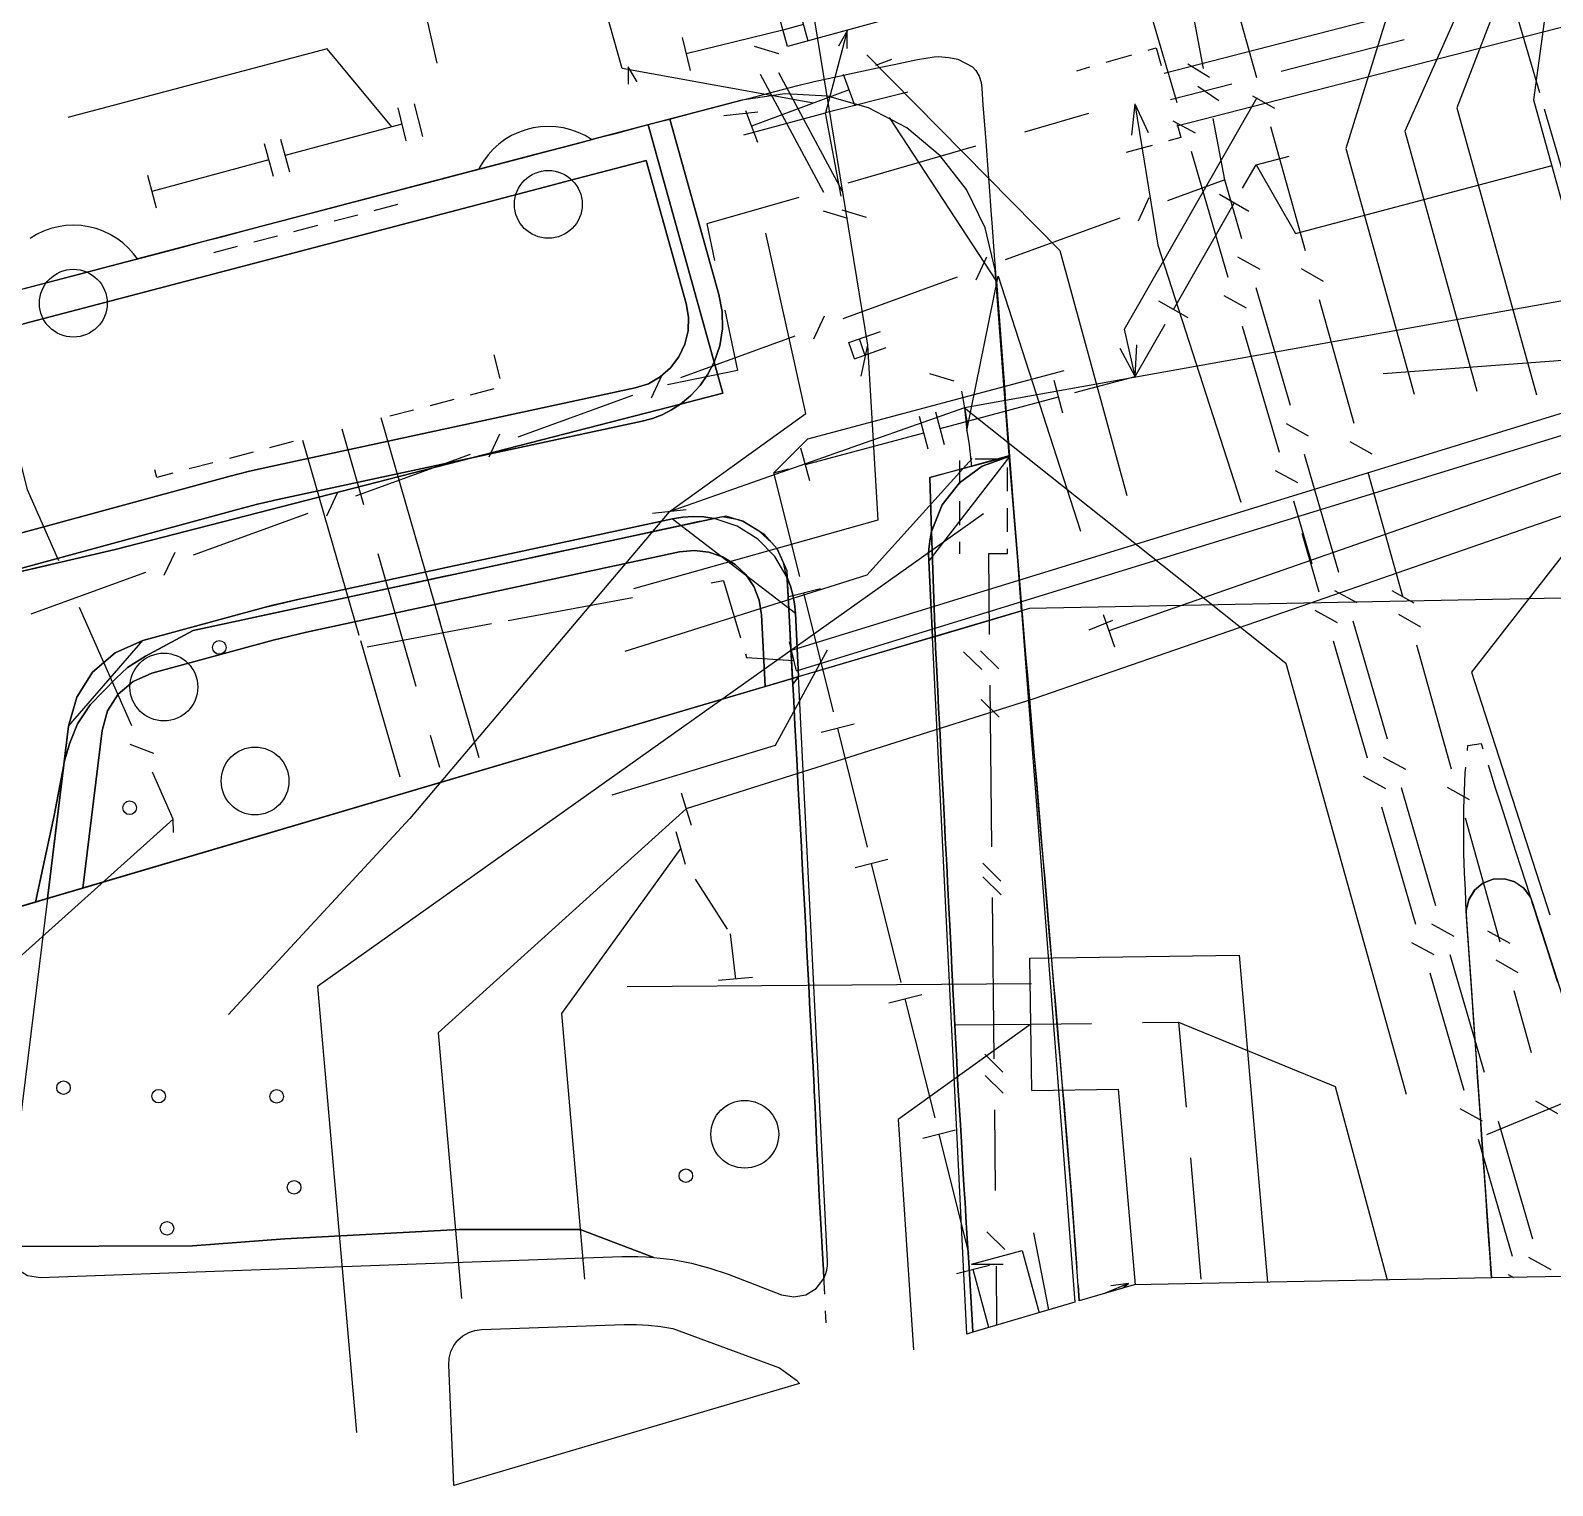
# Model space of a CAD drawing. Header units: metres. Extents: x 16996 to 17837, y 14166 to 14459.
# Drawn here: x 17339.97 to 17384.86, y 14249.77 to 14292.68 of the extents above; entities that cross this region are included whole.
import ezdxf

# ---------------------------------------------------------------- set-up
doc = ezdxf.new("R2010")
doc.units = ezdxf.units.M
for name, color, linetype in [('BOUNDARY', 7, 'Continuous'), ('CURB', 7, 'Continuous'), ('ELECTR_CABLE', 7, 'Continuous'), ('ELECTR_CABLE_COMM', 7, 'Continuous'), ('GAS', 7, 'Continuous'), ('GRASS', 7, 'Continuous'), ('HEAT', 7, 'Continuous'), ('OVERHEAD_POWER_LINE', 7, 'Continuous'), ('ROAD', 7, 'Continuous'), ('SEWER', 7, 'Continuous'), ('SIDEWALK_PATH', 7, 'Continuous'), ('TREE', 3, 'Continuous')]:
    doc.layers.add(name, color=color, linetype=linetype)

# ---------------------------------------------------------------- blocks, each defined once
blk = doc.blocks.new('СИРЕНЬ_ОБЫКНОВЕННАЯ')
blk.add_circle((0, 0), 0.2)
blk = doc.blocks.new('СПИРЕЯ_БУМАЛЬДА')
blk.add_circle((0, 0), 0.2)
blk = doc.blocks.new('СПИРЕЯ_ALBA')
blk.add_circle((0, 0), 0.2)
blk = doc.blocks.new('ВЕЙНИК_КАРЛ_ФЕСТЕР')
blk.add_circle((0, 0), 0.2)
blk = doc.blocks.new('ХОСТА_BARBARA_ANN')
blk.add_circle((0, 0), 0.2)

msp = doc.modelspace()

# ---------------------------------------------------------------- linework, layer by layer
at = {"layer": 'BOUNDARY'}
msp.add_lwpolyline([(17399.273, 14276.208), (17369.437, 14275.633), (17333.927, 14265.148)], dxfattribs=at)
at = {"layer": 'CURB'}
for points in [[(17339.797, 14285.068), (17340.478, 14285.247), (17340.961, 14285.374), (17341.642, 14285.553), (17342.126, 14285.68), (17342.807, 14285.858), (17343.29, 14285.985), (17343.971, 14286.164), (17344.455, 14286.291), (17345.135, 14286.47), (17345.619, 14286.597), (17346.3, 14286.776), (17346.783, 14286.903), (17347.464, 14287.081), (17347.948, 14287.208), (17348.629, 14287.387), (17349.112, 14287.514), (17349.793, 14287.693), (17350.277, 14287.82), (17350.957, 14287.998), (17351.441, 14288.125), (17352.122, 14288.304), (17352.605, 14288.431), (17353.286, 14288.61), (17353.77, 14288.737), (17354.451, 14288.916), (17354.934, 14289.043), (17355.608, 14289.22), (17355.615, 14289.221), (17356.099, 14289.348), (17356.779, 14289.527), (17357.263, 14289.654), (17357.944, 14289.833), (17358.427, 14289.96), (17358.831, 14290.066), (17359.108, 14290.138), (17359.592, 14290.265), (17360.273, 14290.444), (17360.756, 14290.571), (17361.437, 14290.75), (17361.921, 14290.877), (17362.601, 14291.055), (17363.086, 14291.178), (17363.774, 14291.325), (17364.264, 14291.429), (17364.952, 14291.575), (17365.441, 14291.679), (17366.13, 14291.825), (17366.623, 14291.899), (17366.737, 14291.906), (17367.05, 14291.884), (17367.32, 14291.83), (17367.755, 14291.603), (17367.854, 14291.494), (17367.951, 14291.329), (17368.011, 14291.147), (17368.024, 14290.973), (17368.061, 14290.475), (17368.114, 14289.773), (17368.151, 14289.274), (17368.203, 14288.572), (17368.24, 14288.074), (17368.293, 14287.372), (17368.33, 14286.873), (17368.382, 14286.171), (17368.419, 14285.673), (17368.472, 14284.971), (17368.509, 14284.472), (17368.561, 14283.77), (17368.599, 14283.272), (17368.651, 14282.57)], [(17365.296, 14290.116), (17368.459, 14285.276), (17368.716, 14281.917), (17368.688, 14282.071), (17368.74, 14281.369), (17368.778, 14280.871), (17368.83, 14280.169), (17368.853, 14280.12), (17366.461, 14277.033), (17366.572, 14274.788)], [(17368.872, 14279.67), (17368.931, 14278.969), (17368.973, 14278.471), (17368.983, 14278.351), (17369.031, 14277.769), (17369.071, 14277.271), (17369.128, 14276.569), (17369.169, 14276.071), (17369.21, 14275.569), (17369.227, 14275.37), (17369.269, 14274.871), (17369.329, 14274.17), (17369.371, 14273.672), (17369.431, 14272.971), (17369.473, 14272.472), (17369.533, 14271.771), (17369.575, 14271.273), (17369.635, 14270.571), (17369.677, 14270.073), (17369.737, 14269.372), (17369.779, 14268.874), (17369.839, 14268.172), (17369.881, 14267.674), (17369.941, 14266.973), (17369.983, 14266.475), (17370.043, 14265.773), (17370.085, 14265.275), (17370.145, 14264.574), (17370.187, 14264.076), (17370.247, 14263.374), (17370.289, 14262.876), (17370.349, 14262.175), (17370.391, 14261.677), (17370.451, 14260.975), (17370.493, 14260.477), (17370.553, 14259.776), (17370.595, 14259.278), (17370.613, 14259.068), (17370.616, 14259.03), (17370.655, 14258.576), (17370.692, 14258.078), (17370.742, 14257.376), (17370.778, 14256.877), (17370.828, 14256.175)], [(17340.471, 14267.08), (17341.095, 14272.158), (17343.287, 14274.687), (17346.867, 14275.659), (17347.897, 14275.91), (17358.905, 14278.28), (17362.532, 14275.495), (17362.625, 14273.622), (17362.452, 14273.4), (17362.437, 14273.697), (17362.415, 14274.1), (17362.389, 14274.599), (17362.352, 14275.299), (17362.326, 14275.798), (17362.289, 14276.489), (17362.289, 14276.498), (17362.176, 14276.976), (17361.988, 14277.394), (17361.827, 14277.575), (17361.464, 14277.912), (17360.975, 14278.205), (17360.85, 14278.245), (17360.371, 14278.34), (17359.768, 14278.21), (17359.687, 14278.193), (17359.198, 14278.087), (17358.513, 14277.94), (17358.024, 14277.835), (17357.339, 14277.687), (17356.85, 14277.582), (17356.165, 14277.435), (17355.677, 14277.329), (17354.992, 14277.182), (17354.503, 14277.077), (17353.818, 14276.929), (17353.329, 14276.824), (17352.644, 14276.676), (17352.156, 14276.571), (17351.471, 14276.424), (17350.982, 14276.318), (17350.297, 14276.171), (17349.808, 14276.066), (17349.123, 14275.918), (17348.634, 14275.813), (17347.95, 14275.666), (17347.461, 14275.56), (17346.776, 14275.413), (17346.287, 14275.308), (17345.602, 14275.16)], [(17333.653, 14275.328), (17334.373, 14275.495), (17334.86, 14275.607), (17335.581, 14275.774), (17336.068, 14275.887), (17336.788, 14276.054), (17337.275, 14276.167), (17337.996, 14276.334), (17338.483, 14276.447), (17339.203, 14276.614), (17339.69, 14276.727), (17340.41, 14276.894), (17340.897, 14277.007), (17341.618, 14277.174)], [(17345.113, 14275.055), (17344.771, 14274.981)], [(17363.393, 14255.416), (17363.354, 14256.115), (17363.326, 14256.615), (17363.286, 14257.314), (17363.258, 14257.813), (17363.241, 14258.12), (17363.222, 14258.513), (17363.199, 14259.012), (17363.165, 14259.712), (17363.142, 14260.212), (17363.109, 14260.912), (17363.085, 14261.411), (17363.081, 14261.503), (17363.049, 14262.111), (17363.022, 14262.61), (17362.985, 14263.31), (17362.959, 14263.809), (17362.922, 14264.508), (17362.896, 14265.008), (17362.859, 14265.707), (17362.832, 14266.207), (17362.795, 14266.906), (17362.769, 14267.406), (17362.732, 14268.105), (17362.706, 14268.605), (17362.669, 14269.304), (17362.642, 14269.804), (17362.605, 14270.503), (17362.579, 14271.002), (17362.542, 14271.702), (17362.516, 14272.201), (17362.479, 14272.901)], [(17382.347, 14271.448), (17382.361, 14271.592), (17382.75, 14271.655), (17382.801, 14271.495)], [(17383.055, 14255.892), (17383.037, 14256.154), (17383.014, 14256.498), (17382.979, 14256.997), (17382.931, 14257.702), (17382.897, 14258.201), (17382.848, 14258.906), (17382.814, 14259.405), (17382.766, 14260.11), (17382.732, 14260.608), (17382.683, 14261.313), (17382.649, 14261.812), (17382.601, 14262.517), (17382.566, 14263.016), (17382.518, 14263.721), (17382.484, 14264.22), (17382.436, 14264.925), (17382.401, 14265.424), (17382.353, 14266.128), (17382.319, 14266.627), (17382.314, 14266.696), (17382.286, 14267.333), (17382.264, 14267.833), (17382.239, 14268.403), (17382.239, 14268.539), (17382.239, 14269.039), (17382.239, 14269.745), (17382.239, 14269.745), (17382.26, 14270.245), (17382.283, 14270.786), (17382.299, 14270.95)], [(17382.954, 14271.019), (17383.17, 14270.346), (17383.322, 14269.87), (17383.538, 14269.197), (17383.69, 14268.721), (17383.906, 14268.048), (17384.059, 14267.572), (17384.274, 14266.899), (17384.427, 14266.423), (17384.643, 14265.75), (17384.795, 14265.274), (17385.011, 14264.601)], [(17370.863, 14255.676), (17370.897, 14255.211)], [(17363.441, 14254.567), (17363.421, 14254.917)]]:
    msp.add_lwpolyline(points, dxfattribs=at)
at = {"layer": 'ELECTR_CABLE'}
for points in [[(17363.062, 14290.533), (17357.425, 14291.554), (17355.707, 14297.619)], [(17383.445, 14294.373), (17384.475, 14290.846)], [(17363.936, 14291.392), (17364.286, 14290.456)], [(17364.111, 14290.924), (17361.236, 14289.852)], [(17360.423, 14290.167), (17361.417, 14290.279)], [(17361.061, 14290.32), (17361.411, 14289.384)], [(17384.615, 14290.366), (17385.645, 14286.838)], [(17358.809, 14278.487), (17362.836, 14281.382), (17361.659, 14286.704)], [(17389.567, 14283.711), (17391.134, 14285.776), (17367.513, 14281.547)], [(17396.88, 14282.817), (17394.024, 14281.673), (17389.854, 14280.003), (17385.908, 14278.632), (17381.23, 14277.006), (17377.435, 14275.694), (17373.196, 14274.228), (17369.565, 14272.972), (17366.242, 14271.92), (17359.307, 14269.723)], [(17362.412, 14274.405), (17390.325, 14282.993)], [(17362.56, 14273.797), (17390.509, 14282.397)], [(17367.425, 14282.039), (17367.601, 14281.055)], [(17367.513, 14281.547), (17358.809, 14278.487)], [(17389.729, 14281.237), (17371.775, 14274.978)], [(17358.809, 14278.487), (17351.158, 14269.441), (17345.814, 14263.661)], [(17359.306, 14278.545), (17358.312, 14278.429)], [(17360.049, 14276.39), (17360.4, 14276.455), (17360.404, 14276.443)], [(17360.404, 14276.443), (17360.912, 14274.768)], [(17354.056, 14275.277), (17357.724, 14275.958)], [(17371.61, 14275.45), (17371.94, 14274.506)], [(17349.897, 14274.504), (17353.565, 14275.186)], [(17371.195, 14275.004), (17371.889, 14275.286)], [(17362.412, 14274.405), (17362.352, 14274.648)], [(17363.464, 14274.402), (17361.931, 14271.588), (17357.117, 14270.122)], [(17361.057, 14274.29), (17361.089, 14274.186), (17362.486, 14274.101)], [(17362.56, 14273.797), (17362.412, 14274.405)], [(17359.156, 14270.2), (17359.458, 14269.246)], [(17359.307, 14269.723), (17351.996, 14263.122), (17352.678, 14255.287)], [(17359.291, 14268.08), (17359.017, 14269.042)], [(17359.154, 14268.561), (17355.629, 14263.69), (17356.31, 14255.854)], [(17359.57, 14267.65), (17360.519, 14266.179)], [(17360.61, 14266.038), (17360.763, 14264.705)], [(17361.261, 14264.751), (17360.265, 14264.659)]]:
    msp.add_lwpolyline(points, dxfattribs=at)
at = {"layer": 'ELECTR_CABLE_COMM'}
for points in [[(17374.568, 14291.552), (17373.882, 14295.171)], [(17376.138, 14291.28), (17375.297, 14294.267), (17375.153, 14294.944)], [(17372.69, 14294.272), (17373.778, 14290.556)], [(17361.316, 14292.212), (17362.033, 14291.995)], [(17374.1, 14291.69), (17374.739, 14291.298)], [(17361.49, 14291.39), (17363.354, 14287.909)], [(17362.029, 14291.442), (17363.904, 14287.941)], [(17375.018, 14290.604), (17374.398, 14291.026)], [(17376.669, 14290.375), (17376.015, 14290.741)], [(17373.659, 14290.016), (17374.317, 14289.656)], [(17375.191, 14288.269), (17374.848, 14290.079)], [(17377.574, 14286.183), (17376.545, 14289.836)], [(17374.199, 14289.116), (17375.286, 14285.401)], [(17375.191, 14288.269), (17373.502, 14287.655)], [(17375.697, 14286.531), (17375.191, 14288.269)], [(17372.955, 14287.738), (17372.638, 14287.059)], [(17363.349, 14287.357), (17364.067, 14287.14)], [(17363.9, 14287.388), (17364.617, 14287.171)], [(17372.092, 14287.142), (17368.713, 14285.913)], [(17368.167, 14285.996), (17367.85, 14285.317)], [(17376.235, 14285.63), (17375.578, 14285.991)], [(17367.304, 14285.4), (17363.925, 14284.171)], [(17367.58, 14280.878), (17368.511, 14285.435), (17370.939, 14277.91)], [(17378.104, 14285.278), (17377.45, 14285.644)], [(17375.168, 14284.861), (17375.826, 14284.501)], [(17377.127, 14281.614), (17376.116, 14285.09)], [(17379.009, 14281.086), (17377.981, 14284.739)], [(17363.379, 14284.255), (17363.062, 14283.575)], [(17375.708, 14283.961), (17376.795, 14280.245)], [(17362.515, 14283.659), (17359.137, 14282.43)], [(17358.59, 14282.513), (17358.273, 14281.834)], [(17366.484, 14282.564), (17367.201, 14282.347)], [(17357.727, 14281.917), (17354.348, 14280.688)], [(17367.513, 14281.547), (17367.58, 14280.878), (17367.657, 14280.461), (17367.722, 14279.811)], [(17367.513, 14281.547), (17376.996, 14274.015), (17380.538, 14261.305)], [(17389.729, 14281.237), (17371.775, 14274.978)], [(17377.665, 14280.713), (17377.008, 14281.074)], [(17340.812, 14277.033), (17339.883, 14279.133), (17339.525, 14280.609)], [(17353.802, 14280.771), (17353.485, 14280.092)], [(17379.54, 14280.181), (17378.886, 14280.548)], [(17352.939, 14280.175), (17349.56, 14278.946)], [(17367.746, 14280.051), (17364.632, 14276.611), (17357.503, 14274.362)], [(17367.376, 14279.294), (17367.376, 14279.994)], [(17367.826, 14280.044), (17368.526, 14280.044)], [(17378.558, 14276.697), (17377.546, 14280.174)], [(17368.776, 14279.794), (17368.776, 14279.094)], [(17376.677, 14279.706), (17377.335, 14279.346)], [(17380.445, 14275.99), (17379.416, 14279.642)], [(17349.014, 14279.03), (17348.697, 14278.35)], [(17367.376, 14278.094), (17367.376, 14278.794)], [(17368.776, 14278.594), (17368.776, 14277.894)], [(17377.217, 14278.806), (17377.76, 14276.948)], [(17348.15, 14278.434), (17344.772, 14277.205)], [(17368.081, 14278.423), (17348.438, 14264.488), (17349.582, 14251.336)], [(17377.464, 14277.851), (17377.968, 14276.122)], [(17344.225, 14277.288), (17343.908, 14276.609)], [(17367.376, 14277.244), (17367.376, 14277.594)], [(17368.223, 14277.247), (17368.248, 14274.867)], [(17368.776, 14277.394), (17368.776, 14277.244), (17368.226, 14277.244)], [(17343.362, 14276.692), (17339.983, 14275.463)], [(17379.096, 14275.796), (17378.439, 14276.157)], [(17380.777, 14275.789), (17380.123, 14276.155)], [(17342.961, 14272.172), (17341.418, 14275.661)], [(17371.61, 14275.45), (17371.94, 14274.506)], [(17377.849, 14275.582), (17378.506, 14275.222)], [(17380.975, 14275.084), (17380.321, 14275.451)], [(17379.988, 14271.78), (17378.977, 14275.257)], [(17378.387, 14274.682), (17379.394, 14271.223)], [(17381.88, 14270.893), (17380.852, 14274.546)], [(17367.488, 14274.353), (17368.024, 14273.829)], [(17367.988, 14274.379), (17368.524, 14273.854)], [(17368.264, 14273.367), (17368.314, 14268.607)], [(17368.003, 14272.948), (17368.539, 14272.424)], [(17343.614, 14271.351), (17342.915, 14271.622)], [(17380.526, 14270.88), (17379.869, 14271.24)], [(17344.189, 14269.022), (17344.177, 14269.424), (17343.568, 14270.801)], [(17379.275, 14270.683), (17379.932, 14270.323)], [(17381.419, 14266.863), (17380.407, 14270.34)], [(17382.411, 14269.988), (17381.757, 14270.354)], [(17379.813, 14269.783), (17380.819, 14266.324)], [(17344.177, 14269.424), (17337.506, 14263.429), (17339.271, 14256.166)], [(17383.316, 14265.796), (17382.287, 14269.449)], [(17368.055, 14268.119), (17368.59, 14267.595)], [(17368.059, 14267.716), (17368.594, 14267.192)], [(17368.33, 14267.107), (17368.381, 14262.347)], [(17381.957, 14265.963), (17381.3, 14266.324)], [(17383.603, 14265.753), (17382.95, 14266.119)], [(17380.701, 14265.785), (17381.358, 14265.424)], [(17382.849, 14261.946), (17381.838, 14265.423)], [(17383.846, 14264.891), (17383.192, 14265.257)], [(17381.239, 14264.884), (17382.245, 14261.426)], [(17384.237, 14262.526), (17383.723, 14264.352)], [(17368.114, 14262.484), (17368.65, 14261.959)], [(17368.121, 14261.859), (17368.656, 14261.335)], [(17385.017, 14260.734), (17384.363, 14261.101)], [(17368.397, 14260.847), (17368.422, 14258.467)], [(17382.126, 14260.886), (17382.783, 14260.525)], [(17384.28, 14257.029), (17383.268, 14260.506)], [(17382.665, 14259.985), (17383.671, 14256.527)], [(17368.17, 14257.251), (17368.705, 14256.727)], [(17368.445, 14256.239), (17368.464, 14254.492)], [(17384.818, 14256.129), (17384.161, 14256.49)], [(17383.552, 14255.987), (17383.703, 14255.904)]]:
    msp.add_lwpolyline(points, dxfattribs=at)
at = {"layer": 'GAS'}
for points in [[(17384.57, 14298.86), (17380.503, 14289.712), (17382.629, 14282.044)], [(17381.348, 14298.452), (17381.612, 14297.488), (17362.292, 14292.208), (17362.028, 14293.172), (17381.348, 14298.452)], [(17385.115, 14298.365), (17382.039, 14290.395), (17384.385, 14281.933)], [(17381.48, 14297.97), (17378.762, 14289.2), (17380.772, 14281.948)], [(17385.27, 14297.76), (17384.292, 14290.634), (17386.407, 14283.007)], [(17362.634, 14293.338), (17362.897, 14292.373)], [(17362.766, 14292.855), (17362.16, 14292.69), (17359.306, 14291.985)], [(17350.63, 14289.84), (17348.721, 14292.137), (17341.07, 14290.111)], [(17359.186, 14292.47), (17359.426, 14291.499)], [(17372.551, 14282.478), (17372.237, 14283.869), (17376.142, 14290.704)], [(17350.804, 14290.398), (17351.044, 14289.427)], [(17351.29, 14290.518), (17351.53, 14289.547)], [(17350.924, 14289.913), (17350.63, 14289.84), (17347.478, 14288.99)], [(17346.865, 14289.343), (17347.126, 14288.377)], [(17347.348, 14289.473), (17347.609, 14288.507)], [(17375.718, 14288.023), (17376.115, 14288.717), (17377.089, 14288.975)], [(17346.996, 14288.86), (17343.551, 14287.931)], [(17376.115, 14288.717), (17377.276, 14286.692), (17384.844, 14288.696)], [(17343.421, 14288.414), (17343.682, 14287.449)], [(17373.678, 14284.451), (17375.47, 14287.589)], [(17375.905, 14287.341), (17375.036, 14287.837)], [(17374.112, 14284.203), (17373.244, 14284.699)], [(17370.772, 14282.003), (17372.551, 14282.478), (17373.43, 14284.017)], [(17372.551, 14282.478), (17372.109, 14283.301)], [(17372.551, 14282.478), (17372.597, 14283.411)], [(17361.895, 14279.634), (17362.895, 14280.634), (17370.452, 14282.651)], [(17370.417, 14281.391), (17370.16, 14282.358)], [(17366.797, 14280.943), (17370.289, 14281.875)], [(17366.443, 14280.33), (17366.185, 14281.297)], [(17366.926, 14280.459), (17366.668, 14281.426)], [(17362.823, 14279.882), (17366.314, 14280.814)], [(17362.952, 14279.398), (17362.694, 14280.365)], [(17362.659, 14276.575), (17361.895, 14279.634), (17362.34, 14279.753)], [(17363.265, 14276.211), (17362.295, 14275.969)], [(17363.656, 14272.584), (17362.78, 14276.09)], [(17364.262, 14272.22), (17363.292, 14271.978)], [(17364.653, 14268.593), (17363.777, 14272.099)], [(17365.259, 14268.23), (17364.289, 14267.987)], [(17365.65, 14264.603), (17364.774, 14268.108)], [(17366.256, 14264.239), (17365.286, 14263.996)], [(17366.647, 14260.612), (17365.771, 14264.118)], [(17367.253, 14260.248), (17366.283, 14260.006)], [(17367.644, 14256.621), (17366.768, 14260.127)], [(17367.725, 14256.296), (17369.22, 14256.702), (17369.72, 14254.863)], [(17368.251, 14256.257), (17367.28, 14256.015)], [(17367.725, 14256.296), (17368.66, 14256.291)], [(17368.234, 14254.425), (17367.769, 14256.137)]]:
    msp.add_lwpolyline(points, dxfattribs=at)
at = {"layer": 'GRASS'}
for points in [[(17337.354, 14276.186), (17346.08, 14278.555), (17346.375, 14278.632), (17346.671, 14278.707), (17346.968, 14278.777), (17347.266, 14278.843), (17352.988, 14280.075), (17359.136, 14281.655), (17359.447, 14281.913), (17359.72, 14282.208), (17359.951, 14282.538), (17360.136, 14282.896), (17358.184, 14289.896), (17355.615, 14289.221), (17354.88, 14289.028), (17339.51, 14284.993)], [(17337.547, 14283.444), (17355.134, 14288.061), (17355.869, 14288.254), (17358.133, 14288.848), (17359.31, 14284.627), (17359.379, 14284.224), (17359.365, 14283.819), (17359.27, 14283.426), (17359.095, 14283.056), (17358.849, 14282.729), (17358.545, 14282.462), (17358.193, 14282.261), (17357.804, 14282.135), (17347.055, 14279.82), (17346.744, 14279.751), (17346.435, 14279.678), (17346.126, 14279.601), (17345.818, 14279.52), (17331.649, 14275.673)], [(17331.649, 14275.673), (17345.818, 14279.52), (17346.126, 14279.601), (17346.435, 14279.678), (17346.744, 14279.751), (17347.055, 14279.82), (17357.804, 14282.135), (17358.193, 14282.261), (17358.545, 14282.462), (17358.849, 14282.729), (17359.095, 14283.056), (17359.27, 14283.426), (17359.365, 14283.819), (17359.379, 14284.224), (17359.31, 14284.627), (17358.133, 14288.848), (17355.869, 14288.254), (17355.134, 14288.061), (17339.764, 14284.026)], [(17339.233, 14256.817), (17344.754, 14256.84), (17347.468, 14257.039), (17352.612, 14257.323), (17356.186, 14257.319), (17358.356, 14256.495), (17358.915, 14256.429), (17359.467, 14256.323), (17360.01, 14256.179), (17360.542, 14255.997), (17362.122, 14255.395), (17362.484, 14255.329), (17362.836, 14255.395), (17363.141, 14255.58), (17363.367, 14255.872), (17363.354, 14256.115), (17363.326, 14256.615), (17363.286, 14257.314), (17363.258, 14257.813), (17363.241, 14258.12), (17363.222, 14258.513), (17363.199, 14259.012), (17363.165, 14259.712), (17363.142, 14260.212), (17363.109, 14260.912), (17363.085, 14261.411), (17363.081, 14261.503), (17363.049, 14262.111), (17363.022, 14262.61), (17362.985, 14263.31), (17362.959, 14263.809), (17362.922, 14264.508), (17362.896, 14265.008), (17362.859, 14265.707), (17362.832, 14266.207), (17362.795, 14266.906), (17362.769, 14267.406), (17362.732, 14268.105), (17362.706, 14268.605), (17362.669, 14269.304), (17362.642, 14269.804), (17362.605, 14270.503), (17362.579, 14271.002), (17362.542, 14271.702), (17362.516, 14272.201), (17362.479, 14272.901), (17362.452, 14273.4), (17362.443, 14273.568), (17340.471, 14267.08), (17339.237, 14257.027)], [(17387.773, 14255.983), (17383.062, 14255.892), (17382.324, 14266.547), (17382.313, 14266.725), (17382.386, 14267.047), (17382.555, 14267.321), (17382.801, 14267.528), (17383.109, 14267.647), (17383.439, 14267.659), (17383.748, 14267.567), (17384.011, 14267.382), (17384.205, 14267.115), (17384.259, 14266.946), (17384.412, 14266.47), (17384.629, 14265.794), (17384.781, 14265.318), (17384.998, 14264.642)]]:
    msp.add_lwpolyline(points, dxfattribs=at)
for points in [[(17360.273, 14284.896), (17358.831, 14290.066), (17358.184, 14289.896), (17360.136, 14282.896), (17360.299, 14283.382), (17360.376, 14283.884), (17360.368, 14284.393)], [(17359.136, 14281.655), (17352.988, 14280.075), (17358.015, 14281.157), (17358.313, 14281.238), (17358.601, 14281.348), (17358.876, 14281.488)], [(17368.834, 14280.116), (17368.041, 14279.826), (17367.372, 14279.337), (17366.862, 14278.685), (17366.546, 14277.902), (17366.646, 14274.809), (17369.201, 14275.564), (17369.089, 14277.035)], [(17341.517, 14267.389), (17342.088, 14272.036), (17342.247, 14272.61), (17342.561, 14273.102), (17343.003, 14273.482), (17343.549, 14273.722), (17347.129, 14274.694), (17347.372, 14274.759), (17347.616, 14274.82), (17347.862, 14274.878), (17348.107, 14274.932), (17359.115, 14277.302), (17359.548, 14277.347), (17359.975, 14277.298), (17360.382, 14277.16), (17360.754, 14276.934), (17361.068, 14276.633), (17361.308, 14276.276), (17361.465, 14275.875), (17361.534, 14275.446), (17361.638, 14273.331), (17362.443, 14273.568), (17362.286, 14276.546), (17361.919, 14277.17), (17361.421, 14277.681), (17360.816, 14278.06), (17360.129, 14278.288), (17344.771, 14274.981), (17343.361, 14274.222), (17342.828, 14273.887), (17342.496, 14273.577), (17341.732, 14272.788), (17341.354, 14272.232), (17341.121, 14271.642), (17340.97, 14271.096), (17340.956, 14271.024), (17340.471, 14267.08)], [(17342.828, 14273.887), (17343.361, 14274.222), (17344.771, 14274.981), (17360.129, 14278.288), (17359.824, 14278.333), (17359.517, 14278.347), (17359.209, 14278.329), (17358.905, 14278.28), (17347.897, 14275.91), (17347.638, 14275.852), (17347.38, 14275.792), (17347.123, 14275.727), (17346.867, 14275.659), (17343.287, 14274.687), (17342.469, 14274.328), (17341.805, 14273.757), (17341.335, 14273.019), (17341.095, 14272.158), (17340.956, 14271.024), (17340.97, 14271.096), (17341.121, 14271.642), (17341.354, 14272.232), (17341.732, 14272.788), (17342.496, 14273.577)], [(17366.546, 14277.902), (17366.501, 14277.688), (17366.472, 14277.471), (17366.459, 14277.252), (17366.461, 14277.033), (17366.572, 14274.788), (17366.646, 14274.809)], [(17361.638, 14273.331), (17361.534, 14275.446), (17361.465, 14275.875), (17361.308, 14276.276), (17361.068, 14276.633), (17360.754, 14276.934), (17360.382, 14277.16), (17359.975, 14277.298), (17359.548, 14277.347), (17359.115, 14277.302), (17348.107, 14274.932), (17347.862, 14274.878), (17347.616, 14274.82), (17347.372, 14274.759), (17347.129, 14274.694), (17343.549, 14273.722), (17343.003, 14273.482), (17342.561, 14273.102), (17342.247, 14272.61), (17342.088, 14272.036), (17341.517, 14267.389)], [(17362.532, 14275.495), (17362.507, 14275.765), (17362.457, 14276.032), (17362.383, 14276.292), (17362.286, 14276.546), (17362.443, 14273.568), (17362.625, 14273.622)], [(17367.753, 14254.489), (17367.722, 14254.988), (17367.67, 14255.843), (17367.64, 14256.342), (17367.588, 14257.197), (17367.558, 14257.696), (17367.532, 14258.123), (17367.525, 14258.237), (17367.501, 14258.626), (17367.471, 14259.125), (17367.424, 14259.904), (17367.393, 14260.403), (17367.323, 14261.566), (17367.277, 14262.461), (17367.252, 14262.961), (17367.212, 14263.74), (17367.186, 14264.239), (17367.146, 14265.019), (17367.121, 14265.518), (17367.081, 14266.298), (17367.055, 14266.797), (17367.016, 14267.577), (17366.99, 14268.076), (17366.95, 14268.856), (17366.925, 14269.355), (17366.885, 14270.134), (17366.859, 14270.634), (17366.82, 14271.413), (17366.794, 14271.913), (17366.754, 14272.692), (17366.729, 14273.191), (17366.689, 14273.971), (17366.663, 14274.47), (17366.646, 14274.809), (17369.201, 14275.564), (17370.769, 14255.173), (17367.765, 14254.286)], [(17366.572, 14274.788), (17366.646, 14274.809), (17366.663, 14274.47), (17366.689, 14273.971), (17366.729, 14273.191), (17366.754, 14272.692), (17366.794, 14271.913), (17366.82, 14271.413), (17366.859, 14270.634), (17366.885, 14270.134), (17366.925, 14269.355), (17366.95, 14268.856), (17366.99, 14268.076), (17367.016, 14267.577), (17367.055, 14266.797), (17367.081, 14266.298), (17367.121, 14265.518), (17367.146, 14265.019), (17367.186, 14264.239), (17367.212, 14263.74), (17367.252, 14262.961), (17367.277, 14262.461), (17367.323, 14261.566), (17367.393, 14260.403), (17367.424, 14259.904), (17367.471, 14259.125), (17367.501, 14258.626), (17367.525, 14258.237), (17367.532, 14258.123), (17367.558, 14257.696), (17367.588, 14257.197), (17367.64, 14256.342), (17367.67, 14255.843), (17367.722, 14254.988), (17367.753, 14254.489), (17367.765, 14254.286), (17367.588, 14254.234)], [(17362.625, 14273.622), (17362.443, 14273.568), (17362.452, 14273.4), (17362.479, 14272.901), (17362.516, 14272.201), (17362.542, 14271.702), (17362.579, 14271.002), (17362.605, 14270.503), (17362.642, 14269.804), (17362.669, 14269.304), (17362.706, 14268.605), (17362.732, 14268.105), (17362.769, 14267.406), (17362.795, 14266.906), (17362.832, 14266.207), (17362.859, 14265.707), (17362.896, 14265.008), (17362.922, 14264.508), (17362.959, 14263.809), (17362.985, 14263.31), (17363.022, 14262.61), (17363.049, 14262.111), (17363.081, 14261.503), (17363.085, 14261.411), (17363.109, 14260.912), (17363.142, 14260.212), (17363.165, 14259.712), (17363.199, 14259.012), (17363.222, 14258.513), (17363.241, 14258.12), (17363.258, 14257.813), (17363.286, 14257.314), (17363.326, 14256.615), (17363.354, 14256.115), (17363.367, 14255.872), (17363.42, 14255.992), (17363.456, 14256.118), (17363.475, 14256.247), (17363.477, 14256.378)], [(17347.468, 14257.039), (17344.754, 14256.84), (17339.233, 14256.817), (17339.34, 14256.448), (17339.568, 14256.155), (17339.886, 14255.966), (17340.265, 14255.906), (17351.346, 14256.304), (17357.407, 14256.518), (17357.644, 14256.523), (17357.882, 14256.521), (17358.119, 14256.512), (17358.356, 14256.495), (17356.186, 14257.319), (17352.612, 14257.323)], [(17352.311, 14253.33), (17352.323, 14253.527), (17352.372, 14253.717), (17352.457, 14253.893), (17352.577, 14254.051), (17352.725, 14254.182), (17352.894, 14254.281), (17353.079, 14254.344), (17353.275, 14254.371), (17357.478, 14254.52), (17357.84, 14254.521), (17358.201, 14254.501), (17358.56, 14254.46), (17358.917, 14254.397), (17362.059, 14253.239), (17362.559, 14252.879), (17362.653, 14252.777), (17352.46, 14249.767)]]:
    msp.add_lwpolyline(points, close=True, dxfattribs=at)
at = {"layer": 'HEAT'}
for points in [[(17373.401, 14291.415), (17388.62, 14295.338)], [(17373.782, 14289.861), (17389.019, 14293.788)], [(17372.93, 14292.1), (17373.168, 14292.169), (17373.313, 14291.644)], [(17376.856, 14291.479), (17380.479, 14292.413)], [(17370.829, 14291.49), (17371.209, 14291.601)], [(17371.69, 14291.74), (17372.45, 14291.96)], [(17373.591, 14290.638), (17375.403, 14291.105)], [(17371.171, 14290.229), (17369.286, 14289.683)], [(17372.54, 14290.519), (17372.438, 14289.59)], [(17372.54, 14290.519), (17373.222, 14286.344), (17375.665, 14278.772)], [(17372.54, 14290.519), (17372.932, 14289.671)], [(17373.791, 14289.917), (17373.899, 14289.524), (17373.529, 14289.421)], [(17367.845, 14289.266), (17364.075, 14288.174)], [(17373.048, 14289.288), (17372.284, 14289.077)], [(17350.109, 14287.373), (17350.809, 14287.557)], [(17362.634, 14287.757), (17359.919, 14286.971), (17360.144, 14285.896)], [(17348.925, 14287.062), (17349.626, 14287.246)], [(17347.742, 14286.751), (17348.442, 14286.935)], [(17345.374, 14286.13), (17346.074, 14286.314)], [(17346.558, 14286.441), (17347.258, 14286.624)], [(17360.451, 14284.428), (17360.822, 14282.651), (17358.754, 14282.23)], [(17353.633, 14283.111), (17353.817, 14282.411)], [(17352.455, 14281.795), (17351.755, 14281.611)], [(17353.639, 14282.106), (17352.938, 14281.922)], [(17350.304, 14281.26), (17352.053, 14275.199)], [(17351.271, 14281.484), (17350.571, 14281.3)], [(17349.151, 14280.928), (17349.795, 14278.695)], [(17347.72, 14280.552), (17347.019, 14280.368)], [(17347.998, 14280.595), (17349.657, 14274.843)], [(17345.352, 14279.931), (17344.652, 14279.747)], [(17346.536, 14280.241), (17345.836, 14280.058)], [(17344.168, 14279.62), (17343.694, 14279.495), (17343.634, 14279.721)], [(17350.211, 14277.254), (17350.855, 14275.021)], [(17350.855, 14275.021), (17351.34, 14273.34)], [(17352.008, 14275.354), (17353.195, 14271.238)], [(17349.702, 14274.688), (17350.863, 14270.664)], [(17351.756, 14271.898), (17352.029, 14270.951)], [(17369.442, 14265.322), (17375.614, 14265.412), (17376.453, 14255.765)], [(17369.5, 14261.422), (17369.442, 14265.322)], [(17357.564, 14264.486), (17369.487, 14264.572)], [(17369.471, 14263.372), (17365.561, 14260.558), (17366.008, 14253.767)], [(17367.259, 14263.356), (17369.471, 14263.372)], [(17369.471, 14263.372), (17371.265, 14263.398)], [(17372.765, 14263.42), (17373.829, 14263.436), (17374.048, 14260.921)], [(17373.829, 14263.436), (17378.443, 14261.532), (17379.984, 14255.833)], [(17369.5, 14261.422), (17372.044, 14261.46), (17372.545, 14255.69)], [(17374.178, 14259.427), (17374.488, 14255.852)]]:
    msp.add_lwpolyline(points, dxfattribs=at)
at = {"layer": 'OVERHEAD_POWER_LINE'}
for points in [[(17364.054, 14292.668), (17363.419, 14290.25)], [(17364.057, 14292.151), (17364.054, 14292.668), (17363.797, 14292.218)], [(17357.86, 14291.162), (17357.602, 14291.609), (17357.602, 14291.091)], [(17365.363, 14291.822), (17364.895, 14291.646)], [(17365.844, 14290.859), (17363.419, 14290.25)], [(17361.005, 14289.599), (17363.419, 14290.25)], [(17363.878, 14287.792), (17363.419, 14290.25)], [(17382.922, 14260.117), (17385.231, 14261.076)], [(17370.004, 14254.947), (17369.563, 14257.217)], [(17372.349, 14255.722), (17371.66, 14255.436)], [(17372.174, 14255.588), (17372.349, 14255.722), (17371.835, 14255.654)]]:
    msp.add_lwpolyline(points, dxfattribs=at)
at = {"layer": 'ROAD'}
msp.add_lwpolyline([(17387.751, 14256.074), (17384.263, 14266.975), (17384.237, 14267.046), (17384.206, 14267.114), (17384.205, 14267.116), (17384.012, 14267.381), (17384.01, 14267.383), (17383.749, 14267.566), (17383.746, 14267.568), (17383.441, 14267.659), (17383.438, 14267.659), (17383.111, 14267.647), (17383.108, 14267.646), (17382.803, 14267.529), (17382.801, 14267.527), (17382.556, 14267.322), (17382.554, 14267.32), (17382.387, 14267.049), (17382.386, 14267.046), (17382.313, 14266.726), (17382.313, 14266.724), (17382.312, 14266.662), (17382.314, 14266.598), (17383.055, 14255.893), (17383.055, 14255.892), (17372.516, 14255.69), (17370.897, 14255.211), (17370.897, 14255.212), (17370.865, 14255.656), (17370.815, 14256.359), (17370.779, 14256.858), (17370.729, 14257.561), (17370.694, 14258.06), (17370.664, 14258.472), (17370.613, 14259.068), (17370.537, 14259.962), (17370.495, 14260.46), (17370.435, 14261.162), (17370.393, 14261.661), (17370.333, 14262.363), (17370.291, 14262.861), (17370.231, 14263.563), (17370.189, 14264.061), (17370.129, 14264.763), (17370.087, 14265.261), (17370.027, 14265.964), (17369.985, 14266.462), (17369.925, 14267.164), (17369.883, 14267.662), (17369.823, 14268.364), (17369.78, 14268.862), (17369.721, 14269.564), (17369.678, 14270.063), (17369.619, 14270.765), (17369.576, 14271.263), (17369.517, 14271.965), (17369.474, 14272.463), (17369.415, 14273.165), (17369.372, 14273.663), (17369.312, 14274.365), (17369.27, 14274.864), (17369.21, 14275.565), (17369.211, 14275.566), (17369.211, 14275.569), (17369.089, 14277.035), (17368.46, 14285.276), (17368.46, 14285.277), (17368.453, 14285.362), (17368.444, 14285.447), (17368.435, 14285.533), (17368.424, 14285.617), (17368.424, 14285.618), (17368.121, 14286.855), (17368.121, 14286.857), (17367.571, 14287.99), (17367.57, 14287.992), (17366.796, 14288.985), (17366.794, 14288.986), (17365.818, 14289.803), (17365.816, 14289.805), (17364.689, 14290.397), (17364.687, 14290.398), (17363.475, 14290.736), (17363.472, 14290.736), (17362.216, 14290.814), (17362.214, 14290.814), (17360.954, 14290.623), (17360.953, 14290.623), (17356.523, 14289.459), (17356.52, 14289.461), (17356.327, 14289.577), (17356.123, 14289.674), (17355.91, 14289.75), (17355.691, 14289.805), (17355.468, 14289.838), (17355.243, 14289.849), (17355.017, 14289.838), (17354.794, 14289.805), (17354.575, 14289.75), (17354.362, 14289.674), (17354.158, 14289.577), (17353.965, 14289.461), (17353.783, 14289.327), (17353.616, 14289.175), (17353.465, 14289.008), (17353.33, 14288.827), (17353.214, 14288.633), (17353.191, 14288.585), (17343.127, 14285.942), (17343.014, 14286.094), (17342.863, 14286.261), (17342.696, 14286.413), (17342.514, 14286.547), (17342.321, 14286.663), (17342.117, 14286.76), (17341.904, 14286.836), (17341.685, 14286.891), (17341.462, 14286.924), (17341.237, 14286.935), (17341.011, 14286.924), (17340.788, 14286.891), (17340.569, 14286.836), (17340.356, 14286.76), (17340.152, 14286.663), (17339.959, 14286.547)], dxfattribs=at)
at = {"layer": 'SEWER'}
for points in [[(17350.123, 14299.751), (17351.959, 14291.717)], [(17362.86, 14294.42), (17364.652, 14283.399)], [(17364.634, 14291.955), (17370.33, 14286.194), (17372.303, 14278.968)], [(17364.102, 14283.475), (17365.035, 14283.803)], [(17364.579, 14283.114), (17364.415, 14283.582)], [(17364.652, 14283.399), (17364.956, 14278.233), (17357.751, 14276.21)], [(17364.27, 14282.996), (17364.102, 14283.475)], [(17364.27, 14282.996), (17365.203, 14283.324)], [(17364.652, 14283.399), (17364.455, 14282.486)], [(17388.798, 14281.872), (17386.347, 14283.03), (17379.862, 14282.557)], [(17388.798, 14281.872), (17382.471, 14273.751), (17384.78, 14266.595)]]:
    msp.add_lwpolyline(points, dxfattribs=at)
at = {"layer": 'SIDEWALK_PATH'}
msp.add_lwpolyline([(17338.339, 14266.451), (17340.119, 14266.976), (17340.671, 14269.531), (17340.956, 14271.024), (17341.095, 14272.158), (17341.335, 14273.019), (17341.805, 14273.757), (17342.469, 14274.328), (17343.287, 14274.687), (17346.867, 14275.659), (17347.123, 14275.727), (17347.38, 14275.792), (17347.638, 14275.852), (17347.897, 14275.91), (17358.905, 14278.28), (17359.209, 14278.329), (17359.517, 14278.347), (17359.824, 14278.333), (17360.129, 14278.288), (17360.479, 14278.363), (17360.975, 14278.205), (17361.596, 14277.832), (17361.988, 14277.394), (17362.275, 14276.757), (17362.286, 14276.546), (17362.383, 14276.292), (17362.457, 14276.032), (17362.507, 14275.765), (17362.532, 14275.495), (17362.625, 14273.622), (17366.572, 14274.788), (17366.461, 14277.033), (17366.459, 14277.252), (17366.472, 14277.471), (17366.501, 14277.688), (17366.546, 14277.902), (17366.494, 14279.495), (17368.832, 14280.142), (17368.424, 14285.618), (17368.121, 14286.856), (17367.57, 14287.991), (17366.795, 14288.986), (17365.817, 14289.804), (17364.688, 14290.397), (17363.473, 14290.736), (17362.214, 14290.814), (17360.953, 14290.623), (17358.831, 14290.066), (17360.273, 14284.896), (17360.368, 14284.393), (17360.376, 14283.884), (17360.299, 14283.382), (17360.136, 14282.896), (17360.392, 14281.978), (17359.136, 14281.655), (17358.876, 14281.488), (17358.601, 14281.348), (17358.313, 14281.238), (17358.015, 14281.157), (17352.988, 14280.075), (17342.465, 14277.37), (17337.354, 14276.186)], dxfattribs=at)
for points in [[(17360.136, 14282.896), (17359.951, 14282.538), (17359.72, 14282.208), (17359.447, 14281.913), (17359.136, 14281.655), (17360.392, 14281.978)], [(17352.988, 14280.075), (17347.266, 14278.843), (17346.968, 14278.777), (17346.671, 14278.707), (17346.375, 14278.632), (17346.08, 14278.555), (17337.354, 14276.186), (17342.465, 14277.37)], [(17368.834, 14280.116), (17366.494, 14279.495), (17366.546, 14277.902), (17366.862, 14278.685), (17367.372, 14279.337), (17368.041, 14279.826)], [(17362.286, 14276.546), (17361.919, 14277.17), (17361.421, 14277.681), (17360.816, 14278.06), (17360.129, 14278.288), (17360.479, 14278.363), (17360.975, 14278.205), (17361.596, 14277.832), (17361.988, 14277.394), (17362.275, 14276.757)], [(17340.956, 14271.024), (17340.671, 14269.531), (17340.119, 14266.976), (17340.471, 14267.08)]]:
    msp.add_lwpolyline(points, close=True, dxfattribs=at)
at = {"layer": 'TREE'}
for centre in [(17355.242, 14287.549), (17341.236, 14284.635), (17343.905, 14273.315), (17346.595, 14270.546), (17361.036, 14260.127)]:
    msp.add_circle(centre, 1, dxfattribs=at)

# ---------------------------------------------------------------- block references
at = {"layer": 'BUSH'}
for name, p in [('ХОСТА_BARBARA_ANN', (17345.539, 14274.484)), ('ХОСТА_BARBARA_ANN', (17342.895, 14269.755)), ('ВЕЙНИК_КАРЛ_ФЕСТЕР', (17340.945, 14261.499)), ('ВЕЙНИК_КАРЛ_ФЕСТЕР', (17343.75, 14261.251)), ('СПИРЕЯ_БУМАЛЬДА', (17347.23, 14261.243)), ('ВЕЙНИК_КАРЛ_ФЕСТЕР', (17359.298, 14258.904)), ('СПИРЕЯ_ALBA', (17347.746, 14258.561)), ('СИРЕНЬ_ОБЫКНОВЕННАЯ', (17343.998, 14257.353))]:
    msp.add_blockref(name, p, dxfattribs=at)

doc.saveas('drawing.dxf')
